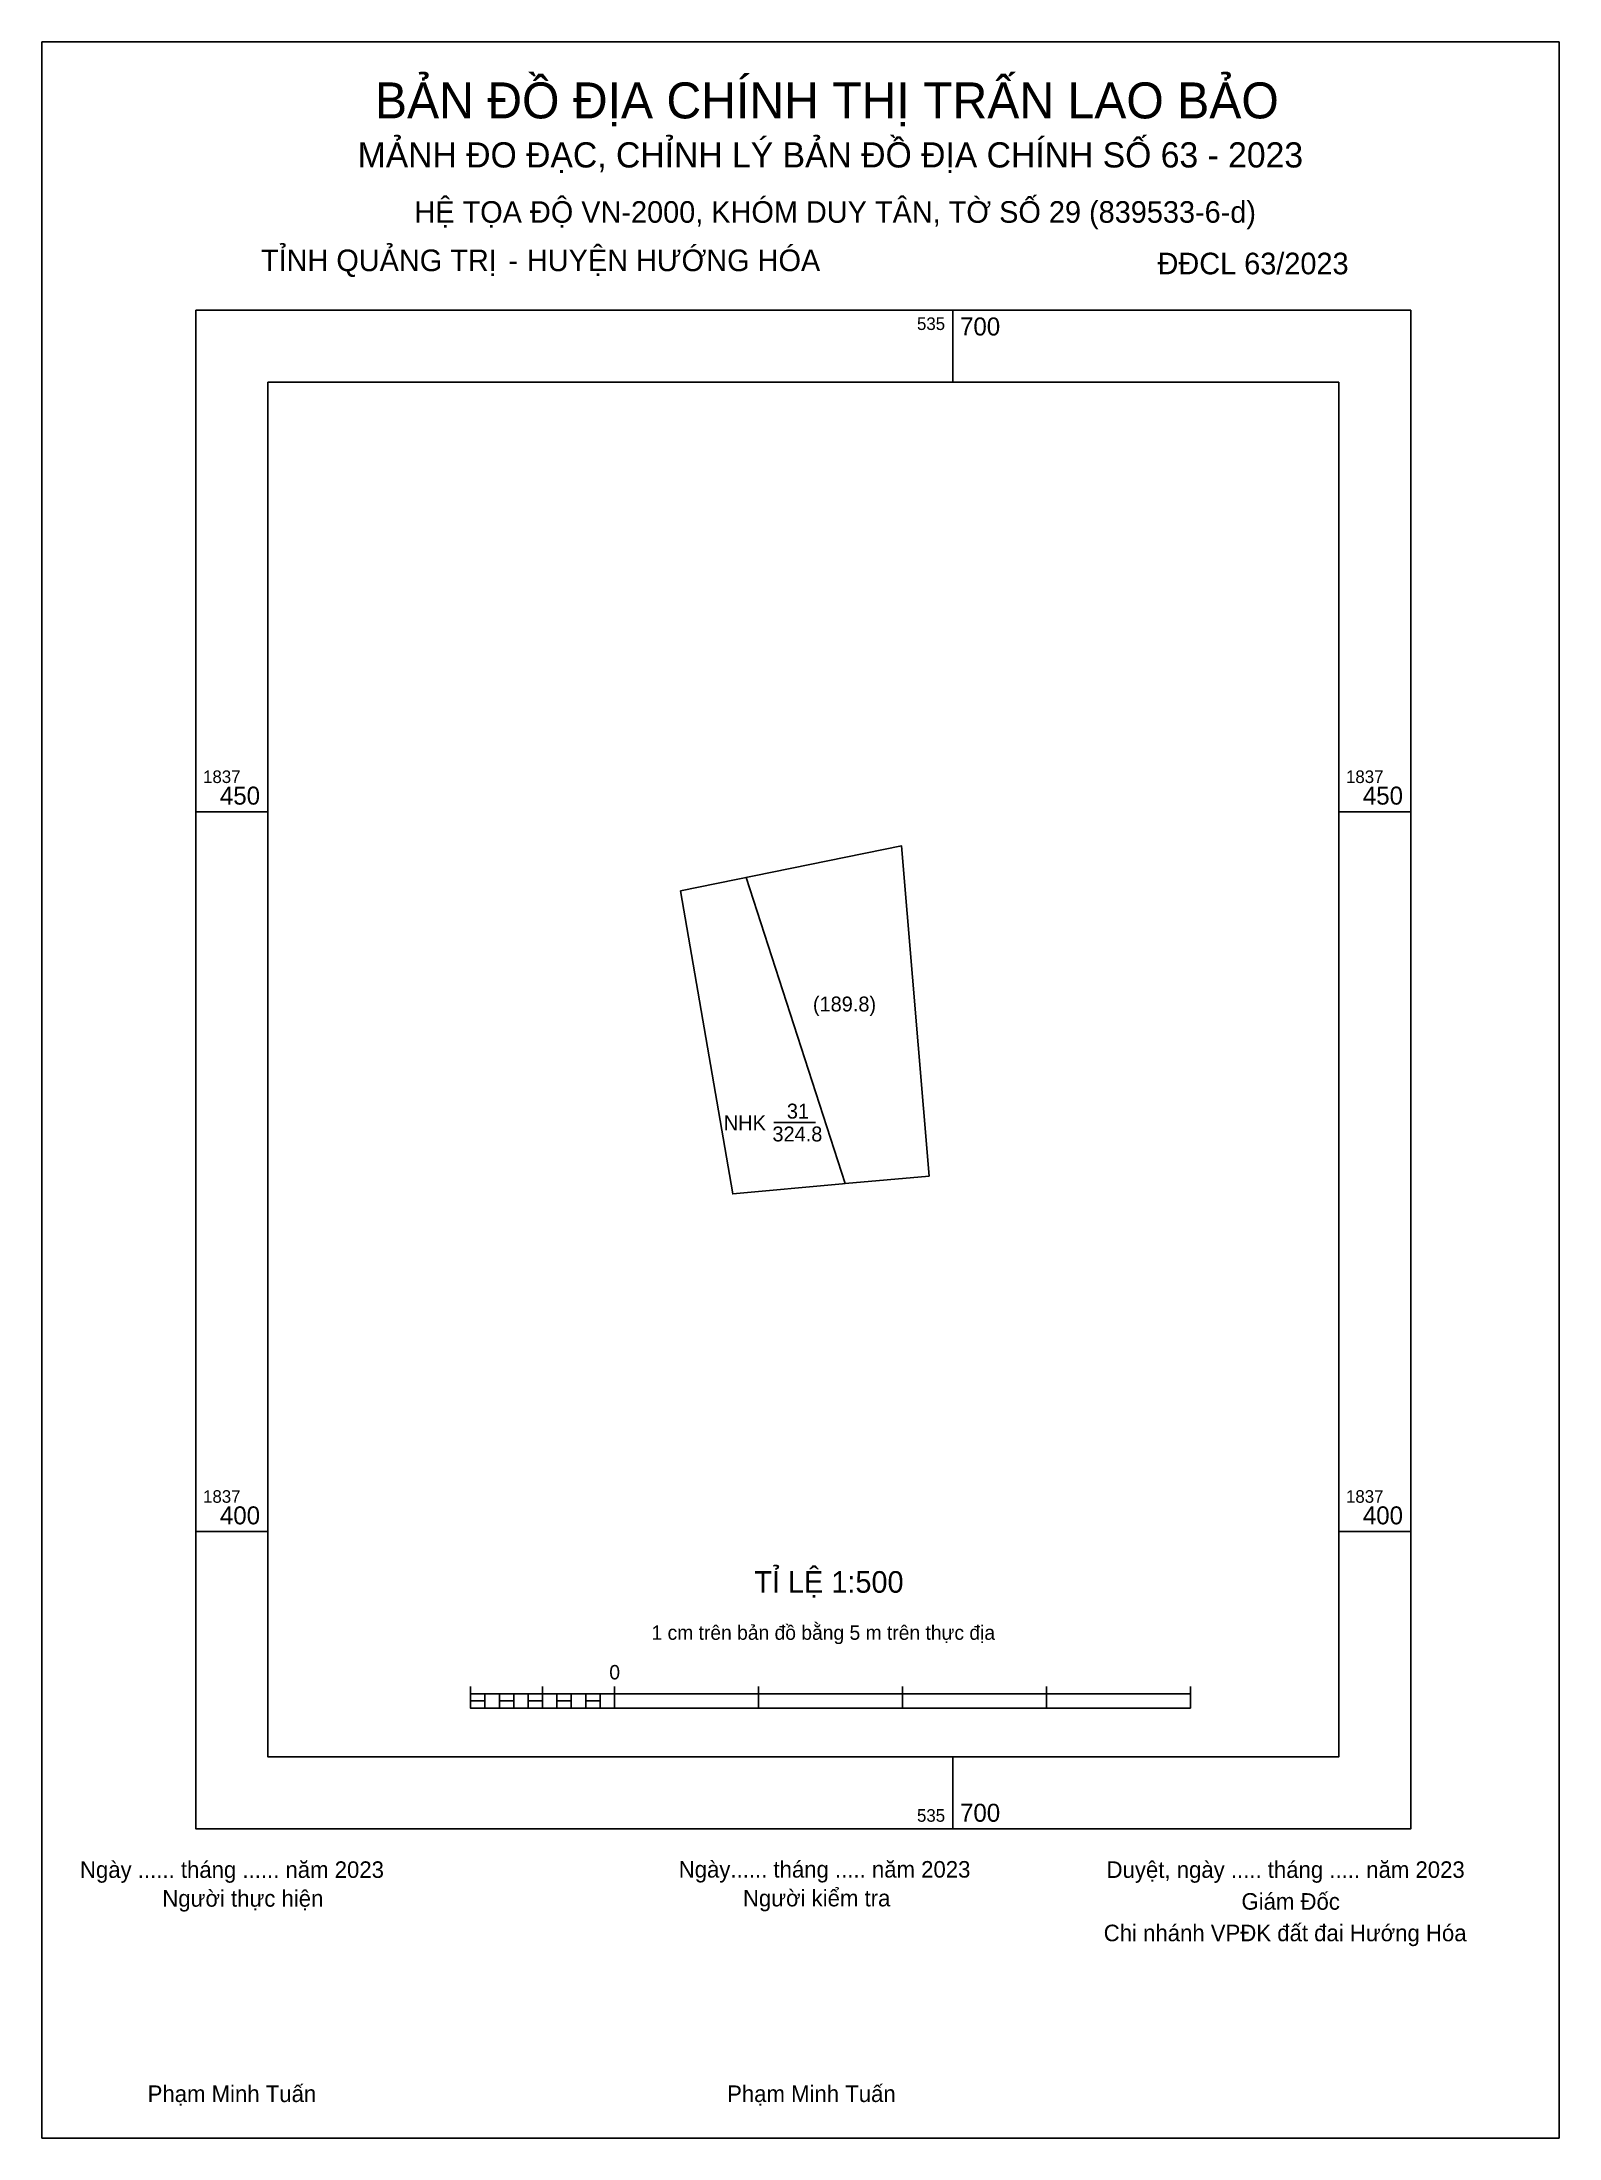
# Model space of a CAD drawing. Extents: x 535637 to 535742, y 1837358 to 1837503.
import ezdxf

# ---------------------------------------------------------------- set-up
doc = ezdxf.new("R2010")
doc.units = 0
for name, color, linetype in [('D2', 7, 'Continuous'), ('Level 1', 7, 'Continuous'), ('Level 10', 7, 'Continuous'), ('Level 13', 7, 'Continuous'), ('Level 2', 7, 'Continuous'), ('Level 6', 7, 'Continuous'), ('Level 62', 7, 'Continuous'), ('Level 63', 7, 'Continuous'), ('Level 9', 7, 'Continuous')]:
    doc.layers.add(name, color=color, linetype=linetype)

msp = doc.modelspace()

# ---------------------------------------------------------------- linework, layer by layer
at = {"layer": 'D2'}
msp.add_lwpolyline([(535692.51, 1837424.17), (535685.64, 1837445.44)], dxfattribs=at)
at = {"layer": 'Level 1'}
for p, q in [((535636.73, 1837503.48), (535636.73, 1837503.48)), ((535742.11, 1837357.87), (535742.11, 1837357.87))]:
    msp.add_line(p, q, dxfattribs=at)
at = {"layer": 'Level 10'}
msp.add_line((535692.51, 1837424.17), (535692.33, 1837424.15), dxfattribs=at)
msp.add_lwpolyline([(535692.33, 1837424.15), (535684.71, 1837423.46), (535681.09, 1837444.51), (535696.44, 1837447.63), (535698.35, 1837424.7), (535692.51, 1837424.17)], dxfattribs=at)
at = {"layer": 'Level 2'}
msp.add_lwpolyline([(535636.73, 1837503.48), (535742.11, 1837503.48), (535742.11, 1837357.87), (535636.73, 1837357.87)], close=True, dxfattribs=at)
at = {"layer": 'Level 62'}
msp.add_lwpolyline([(535652.42, 1837479.84), (535726.81, 1837479.84), (535726.81, 1837384.34), (535652.42, 1837384.34)], close=True, dxfattribs=at)
at = {"layer": 'Level 63'}
for p, q in [((535636.73, 1837500.98), (535636.73, 1837503.48)), ((535636.73, 1837503.48), (535639.23, 1837503.48)), ((535636.73, 1837500.98), (535636.73, 1837503.48)), ((535636.73, 1837503.48), (535639.23, 1837503.48)), ((535739.61, 1837503.48), (535742.11, 1837503.48)), ((535739.61, 1837503.48), (535742.11, 1837503.48)), ((535742.11, 1837503.48), (535742.11, 1837500.98)), ((535742.11, 1837503.48), (535742.11, 1837500.98)), ((535636.73, 1837500.98), (535636.73, 1837500.98)), ((535636.73, 1837500.98), (535636.73, 1837500.98)), ((535700, 1837484.84), (535700, 1837479.84)), ((535647.42, 1837450), (535652.42, 1837450)), ((535726.81, 1837450), (535731.81, 1837450)), ((535647.42, 1837400), (535652.42, 1837400)), ((535726.81, 1837400), (535731.81, 1837400)), ((535666.5, 1837389.23), (535666.5, 1837387.73)), ((535671.5, 1837389.23), (535671.5, 1837387.73)), ((535676.5, 1837389.23), (535676.5, 1837387.73)), ((535686.5, 1837389.23), (535686.5, 1837387.73)), ((535696.5, 1837389.23), (535696.5, 1837387.73)), ((535706.5, 1837389.23), (535706.5, 1837387.73)), ((535716.5, 1837389.23), (535716.5, 1837387.73)), ((535666.5, 1837388.73), (535716.5, 1837388.73)), ((535667.5, 1837388.73), (535667.5, 1837387.73)), ((535668.5, 1837388.73), (535668.5, 1837387.73)), ((535669.5, 1837388.73), (535669.5, 1837387.73)), ((535670.5, 1837388.73), (535670.5, 1837387.73)), ((535671.5, 1837388.73), (535671.5, 1837387.73)), ((535672.5, 1837388.73), (535672.5, 1837387.73)), ((535673.5, 1837388.73), (535673.5, 1837387.73)), ((535674.5, 1837388.73), (535674.5, 1837387.73)), ((535675.5, 1837388.73), (535675.5, 1837387.73)), ((535676.5, 1837388.73), (535676.5, 1837387.73)), ((535666.5, 1837387.73), (535716.5, 1837387.73)), ((535700, 1837384.34), (535700, 1837379.34)), ((535636.73, 1837357.87), (535636.73, 1837360.37)), ((535636.73, 1837357.87), (535636.73, 1837360.37)), ((535742.11, 1837360.37), (535742.11, 1837357.87)), ((535742.11, 1837360.37), (535742.11, 1837357.87)), ((535639.23, 1837357.87), (535636.73, 1837357.87)), ((535639.23, 1837357.87), (535636.73, 1837357.87)), ((535742.11, 1837357.87), (535739.61, 1837357.87)), ((535742.11, 1837357.87), (535739.61, 1837357.87))]:
    msp.add_line(p, q, dxfattribs=at)
for points in [[(535647.42, 1837484.84), (535647.42, 1837379.34), (535731.81, 1837379.34), (535731.81, 1837484.84)], [(535666.5, 1837388.23), (535667.5, 1837388.23), (535667.5, 1837387.73), (535666.5, 1837387.73)], [(535666.5, 1837388.23), (535667.5, 1837388.23), (535667.5, 1837387.73), (535666.5, 1837387.73)], [(535668.5, 1837388.23), (535669.5, 1837388.23), (535669.5, 1837387.73), (535668.5, 1837387.73)], [(535670.5, 1837388.23), (535671.5, 1837388.23), (535671.5, 1837387.73), (535670.5, 1837387.73)], [(535672.5, 1837388.23), (535673.5, 1837388.23), (535673.5, 1837387.73), (535672.5, 1837387.73)], [(535674.5, 1837388.23), (535675.5, 1837388.23), (535675.5, 1837387.73), (535674.5, 1837387.73)]]:
    msp.add_lwpolyline(points, close=True, dxfattribs=at)
at = {"layer": 'Level 9'}
msp.add_line((535687.57, 1837428.41), (535690.45, 1837428.41), dxfattribs=at)

# ---------------------------------------------------------------- texts
at = {"layer": 'Level 13'}
for s, p in [('(189.8)', (535690.28, 1837436.13)), ('NHK', (535684.09, 1837427.87)), ('31', (535688.47, 1837428.69)), ('324.8', (535687.47, 1837427.1))]:
    msp.add_text(s, height=1.036, dxfattribs=at).set_placement(p)
at = {"layer": 'Level 6'}
for s, p in [('HỆ TỌA ÐỘ VN-2000, KHÓM DUY TÂN, TỜ SỐ 29 (839533-6-d)', (535662.6, 1837490.92)), ('TỈ LỆ 1:500', (535686.21, 1837395.75))]:
    msp.add_text(s, height=1.5, dxfattribs=at).set_placement(p)
at = {"layer": 'Level 63'}
for s, height, p in [('BẢN ĐỒ ĐỊA CHÍNH THỊ TRẤN LAO BẢO', 2.5, (535659.86, 1837498.17)), ('MẢNH ĐO ĐẠC, CHỈNH LÝ BẢN ĐỒ ÐỊA CHÍNH SỐ 63 - 2023', 1.75, (535658.66, 1837494.76)), ('TỈNH QUẢNG TRỊ', 1.5, (535651.94, 1837487.56)), (' HUYỆN HƯỚNG HÓA', 1.5, (535669.86, 1837487.56)), ('ĐĐCL 63/2023', 1.5, (535714.22, 1837487.34)), ('-', 1.5, (535669.12, 1837487.56)), ('535', 0.875, (535697.51, 1837483.47)), ('700', 1.25, (535700.5, 1837483.09)), ('1837', 0.875, (535647.92, 1837452)), ('1837', 0.875, (535727.31, 1837452)), ('450', 1.25, (535649.09, 1837450.5)), ('450', 1.25, (535728.48, 1837450.5)), ('1837', 0.875, (535647.92, 1837402)), ('1837', 0.875, (535727.31, 1837402)), ('400', 1.25, (535649.09, 1837400.5)), ('400', 1.25, (535728.48, 1837400.5)), ('1 cm trên bản đồ bằng 5 m trên thực địa', 1, (535679.07, 1837392.48)), ('0', 1, (535676.14, 1837389.73)), ('535', 0.875, (535697.51, 1837379.84)), ('700', 1.25, (535700.5, 1837379.84)), ('Ngày ...... tháng ...... năm 2023', 1.15, (535639.37, 1837375.94)), ('Ngày...... tháng ..... năm 2023', 1.15, (535680.96, 1837375.96)), ('Duyệt, ngày ..... tháng ..... năm 2023', 1.15, (535710.68, 1837375.94)), ('Người thực hiện', 1.15, (535645.09, 1837373.94)), ('Người kiểm tra', 1.15, (535685.42, 1837373.96)), ('Giám Đốc', 1.15, (535720.05, 1837373.73)), ('Chi nhánh VPĐK đất đai Hướng Hóa', 1.15, (535710.48, 1837371.54)), ('Phạm Minh Tuấn', 1.15, (535644.07, 1837360.37)), ('Phạm Minh Tuấn', 1.15, (535684.32, 1837360.37))]:
    msp.add_text(s, height=height, dxfattribs=at).set_placement(p)

doc.saveas('drawing.dxf')
